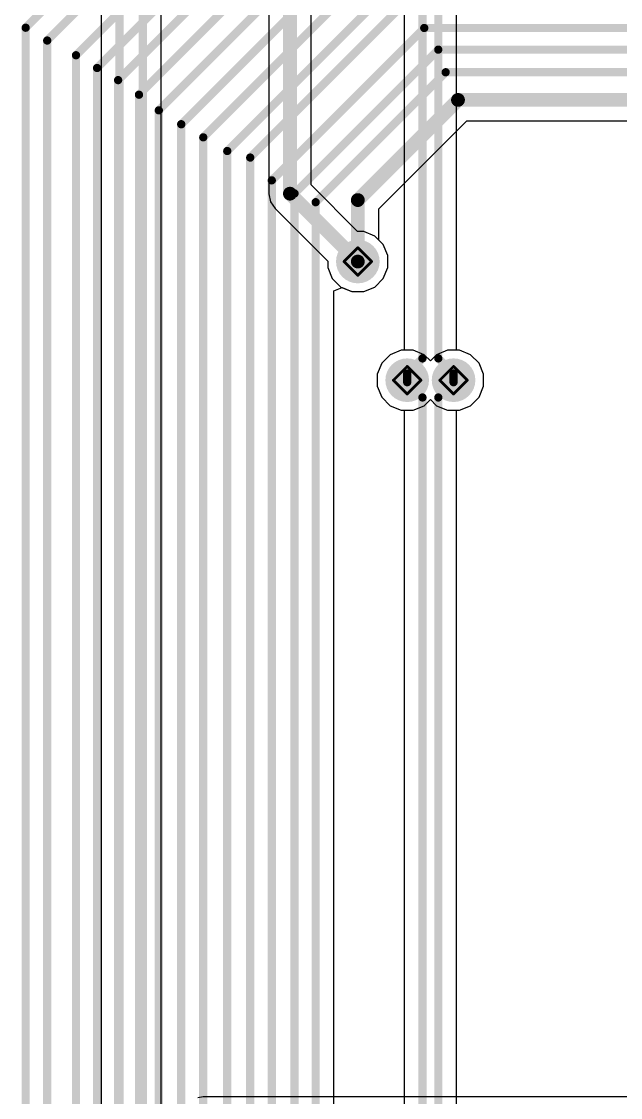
# Model space of a CAD drawing. Header units: inches. Extents: x -31 to 249, y -28 to 261.
# Drawn here: x 9.86 to 20.89, y 42.95 to 62.77 of the extents above; entities that cross this region are included whole.
import ezdxf

# ---------------------------------------------------------------- set-up
doc = ezdxf.new("R2010")
doc.units = ezdxf.units.IN
for name, color, linetype in [('Bottom Layer', 5, 'Continuous'), ('Bottom Solder', 6, 'Continuous'), ('Drill Drawing', 1, 'Continuous'), ('Top Layer', 1, 'Continuous'), ('Top Solder', 216, 'Continuous'), ('Via Holes', 16, 'Continuous')]:
    doc.layers.add(name, color=color, linetype=linetype)

msp = doc.modelspace()

# ---------------------------------------------------------------- hatches: boundary and pattern name
at = {"layer": 'Bottom Layer'}
h = msp.add_hatch(color=5, dxfattribs=at)
edge = h.paths.add_edge_path()
edge.add_arc((16.051, 58.345), 0.3, 0, 360)
h = msp.add_hatch(color=5, dxfattribs=at)
edge = h.paths.add_edge_path()
edge.add_arc((16.96, 56.159), 0.3, 0, 360)
h = msp.add_hatch(color=5, dxfattribs=at)
edge = h.paths.add_edge_path()
edge.add_arc((17.814, 56.159), 0.3, 0, 360)
at = {"layer": 'Bottom Solder'}
h = msp.add_hatch(color=6, dxfattribs=at)
edge = h.paths.add_edge_path()
edge.add_arc((16.051, 58.345), 0.402, 0, 360)
h = msp.add_hatch(color=6, dxfattribs=at)
edge = h.paths.add_edge_path()
edge.add_arc((16.96, 56.159), 0.402, 0, 360)
h = msp.add_hatch(color=6, dxfattribs=at)
edge = h.paths.add_edge_path()
edge.add_arc((17.814, 56.159), 0.402, 0, 360)
at = {"layer": 'Top Layer'}
h = msp.add_hatch(color=1, dxfattribs=at)
edge = h.paths.add_edge_path()
edge.add_arc((16.051, 58.345), 0.3, 0, 360)
h = msp.add_hatch(color=1, dxfattribs=at)
edge = h.paths.add_edge_path()
edge.add_arc((16.96, 56.159), 0.3, 0, 360)
h = msp.add_hatch(color=1, dxfattribs=at)
edge = h.paths.add_edge_path()
edge.add_arc((17.814, 56.159), 0.3, 0, 360)
at = {"layer": 'Top Solder'}
h = msp.add_hatch(color=216, dxfattribs=at)
edge = h.paths.add_edge_path()
edge.add_arc((16.051, 58.345), 0.402, 0, 360)
h = msp.add_hatch(color=216, dxfattribs=at)
edge = h.paths.add_edge_path()
edge.add_arc((16.96, 56.159), 0.402, 0, 360)
h = msp.add_hatch(color=216, dxfattribs=at)
edge = h.paths.add_edge_path()
edge.add_arc((17.814, 56.159), 0.402, 0, 360)
at = {"layer": 'Via Holes'}
h = msp.add_hatch(color=7, dxfattribs=at)
edge = h.paths.add_edge_path()
edge.add_arc((16.051, 58.345), 0.15, 0, 360)
h = msp.add_hatch(color=7, dxfattribs=at)
edge = h.paths.add_edge_path()
edge.add_arc((16.96, 56.159), 0.15, 0, 360)
h = msp.add_hatch(color=7, dxfattribs=at)
edge = h.paths.add_edge_path()
edge.add_arc((17.814, 56.159), 0.15, 0, 360)

# ---------------------------------------------------------------- linework, layer by layer
at = {"layer": 'Bottom Layer'}
for p, q in [((16.439, 59.316), (18.057, 60.934)), ((18.057, 60.934), (33.894, 60.934)), ((16.439, 58.74), (16.439, 59.316)), ((16.52, 58.659), (16.439, 58.74)), ((16.605, 58.455), (16.52, 58.659)), ((16.605, 58.235), (16.605, 58.455)), ((16.52, 58.031), (16.605, 58.235)), ((16.161, 57.791), (16.364, 57.875)), ((16.364, 57.875), (16.52, 58.031)), ((15.61, 57.803), (15.763, 57.865)), ((15.61, 34.073), (15.61, 57.803)), ((15.763, 57.865), (15.94, 57.791)), ((15.94, 57.791), (16.161, 57.791)), ((16.85, 56.713), (16.646, 56.629)), ((17.07, 56.713), (16.85, 56.713)), ((17.274, 56.629), (17.07, 56.713)), ((17.704, 56.713), (17.5, 56.629)), ((17.924, 56.713), (17.704, 56.713)), ((18.128, 56.629), (17.924, 56.713)), ((16.646, 56.629), (16.49, 56.473)), ((17.387, 56.516), (17.274, 56.629)), ((17.5, 56.629), (17.387, 56.516)), ((18.283, 56.473), (18.128, 56.629)), ((16.49, 56.473), (16.406, 56.27)), ((18.368, 56.27), (18.283, 56.473)), ((16.406, 56.27), (16.406, 56.049)), ((18.368, 56.049), (18.368, 56.27)), ((16.406, 56.049), (16.49, 55.846)), ((18.283, 55.846), (18.368, 56.049)), ((16.49, 55.846), (16.646, 55.69)), ((18.128, 55.69), (18.283, 55.846)), ((16.646, 55.69), (16.85, 55.605)), ((16.85, 55.605), (16.904, 55.605)), ((16.904, 55.605), (16.904, 39.698)), ((17.87, 39.959), (17.87, 55.605)), ((17.87, 55.605), (17.924, 55.605)), ((17.924, 55.605), (18.128, 55.69))]:
    msp.add_line(p, q, dxfattribs=at)
for points, const_width in [([(9.933, 62.652), (14.37, 67.09)], 0.152), ([(10.33, 62.416), (14.622, 66.708)], 0.152), ([(10.86, 62.145), (14.985, 66.27)], 0.152), ([(11.248, 61.91), (15.212, 65.874)], 0.152), ([(11.636, 61.687), (15.371, 65.423)], 0.152), ([(12.02, 61.418), (15.64, 65.038)], 0.152), ([(12.385, 61.13), (15.891, 64.636)], 0.152), ([(12.799, 60.874), (16.153, 64.229)], 0.152), ([(13.204, 60.633), (16.417, 63.846)], 0.152), ([(13.646, 60.381), (16.749, 63.484)], 0.152), ([(14.069, 60.26), (16.886, 63.078)], 0.152), ([(9.933, 19.547), (9.933, 62.652)], 0.152), ([(14.466, 59.84), (17.274, 62.647)], 0.152), ([(17.274, 62.647), (63.242, 62.647)], 0.152), ([(10.33, 19.767), (10.33, 62.416)], 0.152), ([(14.885, 59.6), (17.533, 62.248)], 0.152), ([(17.533, 62.248), (65.955, 62.248)], 0.152), ([(10.86, 19.902), (10.86, 62.145)], 0.152), ([(11.248, 21.91), (11.248, 61.91)], 0.152), ([(15.274, 59.438), (17.668, 61.832)], 0.152), ([(17.668, 61.832), (66.09, 61.832)], 0.152), ([(11.636, 22.316), (11.636, 61.687)], 0.152), ([(12.02, 23.682), (12.02, 61.418)], 0.152), ([(16.051, 59.477), (17.896, 61.322)], 0.254), ([(17.896, 61.322), (63.993, 61.322)], 0.254), ([(12.385, 23.95), (12.385, 61.13)], 0.152), ([(12.799, 26.07), (12.799, 60.874)], 0.152), ([(13.204, 26.407), (13.204, 60.633)], 0.152), ([(13.646, 26.697), (13.646, 60.381)], 0.152), ([(14.069, 33.353), (14.069, 60.26)], 0.152), ([(14.466, 33.484), (14.466, 59.84)], 0.152), ([(14.885, 33.704), (14.885, 59.6)], 0.152), ([(15.274, 33.934), (15.274, 59.438)], 0.152), ([(16.051, 58.345), (16.051, 59.477)], 0.254), ([(16.96, 56.122), (16.96, 56.159)], 0.152), ([(16.96, 56.122), (17.241, 55.841)], 0.152), ([(17.533, 55.841), (17.814, 56.122)], 0.152), ([(17.814, 56.122), (17.814, 56.159)], 0.152), ([(17.241, 39.698), (17.241, 55.841)], 0.152), ([(17.533, 39.819), (17.533, 55.841)], 0.152)]:
    msp.add_lwpolyline(points, dxfattribs=dict(at, const_width=const_width))
for points, const_width in [([(9.895, 62.652, 1), (9.971, 62.652, 1)], 0.0762), ([(9.895, 62.652, 1), (9.971, 62.652, 1)], 0.0762), ([(17.236, 62.647, 1), (17.312, 62.647, 1)], 0.0762), ([(17.236, 62.647, 1), (17.312, 62.647, 1)], 0.0762), ([(10.292, 62.416, 1), (10.368, 62.416, 1)], 0.0762), ([(10.292, 62.416, 1), (10.368, 62.416, 1)], 0.0762), ([(17.495, 62.248, 1), (17.571, 62.248, 1)], 0.0762), ([(17.495, 62.248, 1), (17.571, 62.248, 1)], 0.0762), ([(10.822, 62.145, 1), (10.898, 62.145, 1)], 0.0762), ([(10.822, 62.145, 1), (10.898, 62.145, 1)], 0.0762), ([(11.21, 61.91, 1), (11.286, 61.91, 1)], 0.0762), ([(11.21, 61.91, 1), (11.286, 61.91, 1)], 0.0762), ([(17.63, 61.832, 1), (17.706, 61.832, 1)], 0.0762), ([(17.63, 61.832, 1), (17.706, 61.832, 1)], 0.0762), ([(11.598, 61.687, 1), (11.674, 61.687, 1)], 0.0762), ([(11.598, 61.687, 1), (11.674, 61.687, 1)], 0.0762), ([(11.982, 61.418, 1), (12.058, 61.418, 1)], 0.0762), ([(11.982, 61.418, 1), (12.058, 61.418, 1)], 0.0762), ([(17.832, 61.322, 1), (17.959, 61.322, 1)], 0.127), ([(17.832, 61.322, 1), (17.959, 61.322, 1)], 0.127), ([(12.347, 61.13, 1), (12.423, 61.13, 1)], 0.0762), ([(12.347, 61.13, 1), (12.423, 61.13, 1)], 0.0762), ([(12.76, 60.874, 1), (12.837, 60.874, 1)], 0.0762), ([(12.76, 60.874, 1), (12.837, 60.874, 1)], 0.0762), ([(13.166, 60.633, 1), (13.242, 60.633, 1)], 0.0762), ([(13.166, 60.633, 1), (13.242, 60.633, 1)], 0.0762), ([(13.608, 60.381, 1), (13.684, 60.381, 1)], 0.0762), ([(13.608, 60.381, 1), (13.684, 60.381, 1)], 0.0762), ([(14.031, 60.26, 1), (14.107, 60.26, 1)], 0.0762), ([(14.031, 60.26, 1), (14.107, 60.26, 1)], 0.0762), ([(14.428, 59.84, 1), (14.504, 59.84, 1)], 0.0762), ([(14.428, 59.84, 1), (14.504, 59.84, 1)], 0.0762), ([(14.847, 59.6, 1), (14.923, 59.6, 1)], 0.0762), ([(14.847, 59.6, 1), (14.923, 59.6, 1)], 0.0762), ([(15.236, 59.438, 1), (15.312, 59.438, 1)], 0.0762), ([(15.236, 59.438, 1), (15.312, 59.438, 1)], 0.0762), ([(15.987, 59.477, 1), (16.114, 59.477, 1)], 0.127), ([(15.987, 59.477, 1), (16.114, 59.477, 1)], 0.127), ([(15.987, 58.345, 1), (16.114, 58.345, 1)], 0.127), ([(16.922, 56.159, 1), (16.998, 56.159, 1)], 0.0762), ([(16.922, 56.122, 1), (16.998, 56.122, 1)], 0.0762), ([(16.922, 56.122, 1), (16.998, 56.122, 1)], 0.0762), ([(17.776, 56.159, 1), (17.852, 56.159, 1)], 0.0762), ([(17.776, 56.122, 1), (17.852, 56.122, 1)], 0.0762), ([(17.776, 56.122, 1), (17.852, 56.122, 1)], 0.0762), ([(17.203, 55.841, 1), (17.279, 55.841, 1)], 0.0762), ([(17.203, 55.841, 1), (17.279, 55.841, 1)], 0.0762), ([(17.495, 55.841, 1), (17.571, 55.841, 1)], 0.0762), ([(17.495, 55.841, 1), (17.571, 55.841, 1)], 0.0762)]:
    msp.add_lwpolyline(points, format="xyb", close=True, dxfattribs=dict(at, const_width=const_width))
at = {"layer": 'Drill Drawing', "const_width": 0.0508}
for points in [[(15.797, 58.345), (16.051, 58.599)], [(16.051, 58.599), (16.305, 58.345)], [(15.797, 58.345), (16.051, 58.091)], [(16.051, 58.091), (16.305, 58.345)], [(16.706, 56.159), (16.96, 56.413)], [(16.96, 56.413), (17.214, 56.159)], [(17.56, 56.159), (17.814, 56.413)], [(17.814, 56.413), (18.068, 56.159)], [(16.706, 56.159), (16.96, 55.905)], [(16.96, 55.905), (17.214, 56.159)], [(17.56, 56.159), (17.814, 55.905)], [(17.814, 55.905), (18.068, 56.159)]]:
    msp.add_lwpolyline(points, dxfattribs=at)
at = {"layer": 'Drill Drawing', "const_width": 0.0254}
for points in [[(16.038, 58.599, 1), (16.063, 58.599, 1)], [(16.038, 58.599, 1), (16.063, 58.599, 1)], [(15.784, 58.345, 1), (15.809, 58.345, 1)], [(15.784, 58.345, 1), (15.809, 58.345, 1)], [(16.292, 58.345, 1), (16.317, 58.345, 1)], [(16.292, 58.345, 1), (16.317, 58.345, 1)], [(16.038, 58.091, 1), (16.063, 58.091, 1)], [(16.038, 58.091, 1), (16.063, 58.091, 1)], [(16.947, 56.413, 1), (16.972, 56.413, 1)], [(16.947, 56.413, 1), (16.972, 56.413, 1)], [(17.801, 56.413, 1), (17.826, 56.413, 1)], [(17.801, 56.413, 1), (17.826, 56.413, 1)], [(16.693, 56.159, 1), (16.718, 56.159, 1)], [(16.693, 56.159, 1), (16.718, 56.159, 1)], [(17.201, 56.159, 1), (17.226, 56.159, 1)], [(17.201, 56.159, 1), (17.226, 56.159, 1)], [(17.547, 56.159, 1), (17.572, 56.159, 1)], [(17.547, 56.159, 1), (17.572, 56.159, 1)], [(18.055, 56.159, 1), (18.08, 56.159, 1)], [(18.055, 56.159, 1), (18.08, 56.159, 1)], [(16.947, 55.905, 1), (16.972, 55.905, 1)], [(16.947, 55.905, 1), (16.972, 55.905, 1)], [(17.801, 55.905, 1), (17.826, 55.905, 1)], [(17.801, 55.905, 1), (17.826, 55.905, 1)]]:
    msp.add_lwpolyline(points, format="xyb", close=True, dxfattribs=at)
at = {"layer": 'Top Layer'}
for p, q in [((11.325, 71.869), (11.325, 15.88)), ((12.428, 16.179), (12.428, 71.509)), ((14.412, 69.487), (14.412, 59.595)), ((15.189, 59.756), (15.189, 69.487)), ((16.904, 65.217), (16.904, 56.713)), ((17.87, 56.713), (17.87, 64.957)), ((16.046, 58.899), (15.189, 59.756)), ((14.412, 59.595), (14.442, 59.446)), ((14.442, 59.446), (14.526, 59.32)), ((14.526, 59.32), (15.497, 58.35)), ((16.161, 58.899), (16.046, 58.899)), ((16.364, 58.815), (16.161, 58.899)), ((16.52, 58.659), (16.364, 58.815)), ((16.605, 58.455), (16.52, 58.659)), ((15.497, 58.35), (15.497, 58.235)), ((16.605, 58.235), (16.605, 58.455)), ((15.497, 58.235), (15.581, 58.031)), ((16.52, 58.031), (16.605, 58.235)), ((15.581, 58.031), (15.737, 57.875)), ((15.737, 57.875), (15.94, 57.791)), ((16.161, 57.791), (16.364, 57.875)), ((16.364, 57.875), (16.52, 58.031)), ((15.94, 57.791), (16.161, 57.791)), ((16.85, 56.713), (16.646, 56.629)), ((16.904, 56.713), (16.85, 56.713)), ((17.924, 56.713), (17.87, 56.713)), ((18.128, 56.629), (17.924, 56.713)), ((16.646, 56.629), (16.49, 56.473)), ((18.283, 56.473), (18.128, 56.629)), ((16.49, 56.473), (16.406, 56.27)), ((18.368, 56.27), (18.283, 56.473)), ((16.406, 56.27), (16.406, 56.049)), ((18.368, 56.049), (18.368, 56.27)), ((16.406, 56.049), (16.49, 55.846)), ((18.283, 55.846), (18.368, 56.049)), ((16.49, 55.846), (16.646, 55.69)), ((17.274, 55.69), (17.387, 55.803)), ((17.387, 55.803), (17.5, 55.69)), ((18.128, 55.69), (18.283, 55.846)), ((16.646, 55.69), (16.85, 55.605)), ((16.85, 55.605), (17.07, 55.605)), ((17.07, 55.605), (17.274, 55.69)), ((17.5, 55.69), (17.704, 55.605)), ((17.704, 55.605), (17.924, 55.605)), ((17.924, 55.605), (18.128, 55.69)), ((13.204, 42.956), (13.105, 42.937)), ((23.413, 42.956), (13.204, 42.956))]:
    msp.add_line(p, q, dxfattribs=at)
for points, const_width in [([(11.662, 15.88), (11.662, 71.869)], 0.152), ([(12.091, 16.04), (12.091, 71.648)], 0.152), ([(14.801, 59.595), (14.801, 70.706)], 0.254), ([(17.241, 56.561), (17.241, 65.217)], 0.152), ([(17.533, 56.561), (17.533, 65.096)], 0.152), ([(14.801, 59.595), (16.051, 58.345)], 0.254), ([(16.96, 56.281), (17.241, 56.561)], 0.152), ([(17.533, 56.561), (17.814, 56.281)], 0.152), ([(16.96, 56.159), (16.96, 56.281)], 0.152), ([(17.814, 56.159), (17.814, 56.281)], 0.152)]:
    msp.add_lwpolyline(points, dxfattribs=dict(at, const_width=const_width))
for points, const_width in [([(14.737, 59.595, 1), (14.864, 59.595, 1)], 0.127), ([(14.737, 59.595, 1), (14.864, 59.595, 1)], 0.127), ([(15.987, 58.345, 1), (16.114, 58.345, 1)], 0.127), ([(17.203, 56.561, 1), (17.279, 56.561, 1)], 0.0762), ([(17.203, 56.561, 1), (17.279, 56.561, 1)], 0.0762), ([(17.495, 56.561, 1), (17.571, 56.561, 1)], 0.0762), ([(17.495, 56.561, 1), (17.571, 56.561, 1)], 0.0762), ([(16.922, 56.281, 1), (16.998, 56.281, 1)], 0.0762), ([(16.922, 56.281, 1), (16.998, 56.281, 1)], 0.0762), ([(17.776, 56.281, 1), (17.852, 56.281, 1)], 0.0762), ([(17.776, 56.281, 1), (17.852, 56.281, 1)], 0.0762), ([(16.922, 56.159, 1), (16.998, 56.159, 1)], 0.0762), ([(17.776, 56.159, 1), (17.852, 56.159, 1)], 0.0762)]:
    msp.add_lwpolyline(points, format="xyb", close=True, dxfattribs=dict(at, const_width=const_width))

doc.saveas('drawing.dxf')
